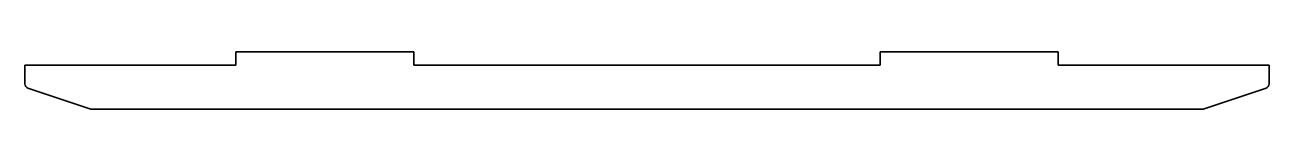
# Model space of a CAD drawing. Header units: millimetres. Extents: x 0 to 280, y 0 to 13.
import ezdxf

# ---------------------------------------------------------------- set-up
doc = ezdxf.new("R2010")
doc.units = ezdxf.units.MM
doc.layers.add('SIMUMAK Visible (ISO)', color=7, linetype='Continuous', lineweight=35)

# ---------------------------------------------------------------- blocks, each defined once
blk = doc.blocks.new('SIL-026-CSIF-01_Sheet_7_SIL-026-CSIF-01')
at = {"layer": 'SIMUMAK Visible (ISO)'}
for p, q in [((-92.5, 3.5), (-92.5, 6.5)), ((-92.5, 6.5), (-52.5, 6.5)), ((-52.5, 6.5), (-52.5, 3.5)), ((52.5, 3.5), (52.5, 6.5)), ((52.5, 6.5), (92.5, 6.5)), ((92.5, 6.5), (92.5, 3.5)), ((-140, 3.5), (-140, -0.78)), ((-92.5, 3.5), (-140, 3.5)), ((52.5, 3.5), (-52.5, 3.5)), ((140, 3.5), (92.5, 3.5)), ((140, -0.78), (140, 3.5)), ((-139.32, -1.73), (-125.15, -6.45)), ((125.15, -6.45), (139.32, -1.73)), ((-124.84, -6.5), (124.84, -6.5))]:
    blk.add_line(p, q, dxfattribs=at)
at = {"layer": 'SIMUMAK Visible (ISO)', "extrusion": (0, 0, -1)}
for centre, start, end in [((139, -0.78), 288.4349, 360), ((-139, -0.78), 180, 251.5651), ((124.84, -5.5), 270, 288.4349), ((-124.84, -5.5), 251.5651, 270)]:
    blk.add_arc(centre, 1, start, end, dxfattribs=at)

msp = doc.modelspace()

# ---------------------------------------------------------------- block references
msp.add_blockref('SIL-026-CSIF-01_Sheet_7_SIL-026-CSIF-01', (140, 6.5))

doc.saveas('drawing.dxf')
